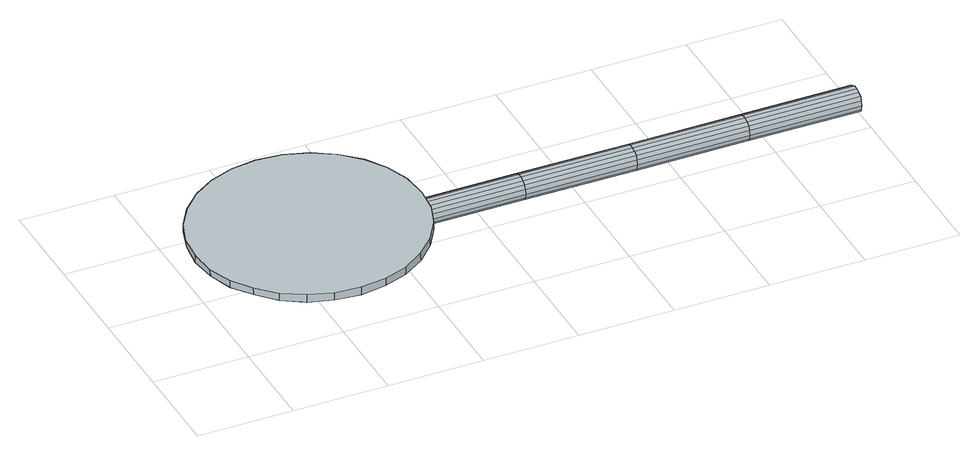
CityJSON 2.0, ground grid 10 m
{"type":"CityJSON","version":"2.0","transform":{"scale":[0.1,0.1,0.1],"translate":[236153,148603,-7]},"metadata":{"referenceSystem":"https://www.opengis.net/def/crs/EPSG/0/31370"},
"CityObjects":{
"object1":{"type":"GenericCityObject","attributes":{"cluster":149,"mean_distance_to_centroid":0.282,"new_centroid_x":236222.25,"new_centroid_y":148617.76,"mean_distance_to_camera":9.31,"H1":17.75,"H2":18.12,"Z_final":111.62,"cluster2":-1,"proj_x":236223.4,"proj_y":148623.99,"id_line":53266,"bearing_l":93.91,"distance":6.33,"orientation":"right","G_obj":93.91},"geometry":[{"type":"MultiSurface","lod":"2","boundaries":[[[0,1,2,3]],[[0,4,5,1]],[[0,6,7,4]],[[0,8,9,6]],[[0,10,11,8]],[[0,12,13,10]],[[0,14,15,12]],[[0,16,17,14]],[[0,3,18,16]],[[3,2,19,20]],[[2,1,21,19]],[[1,5,22,21]],[[5,4,23,22]],[[4,7,24,23]],[[7,6,25,24]],[[6,9,26,25]],[[9,8,27,26]],[[8,11,28,27]],[[11,10,29,28]],[[10,13,30,29]],[[13,12,31,30]],[[12,15,32,31]],[[15,14,33,32]],[[14,17,34,33]],[[17,16,35,34]],[[16,18,36,35]],[[18,3,20,36]],[[20,19,37,38]],[[19,21,39,37]],[[21,22,40,39]],[[22,23,41,40]],[[23,24,42,41]],[[24,25,43,42]],[[25,26,44,43]],[[26,27,45,44]],[[27,28,46,45]],[[28,29,47,46]],[[29,30,48,47]],[[30,31,49,48]],[[31,32,50,49]],[[32,33,51,50]],[[33,34,52,51]],[[34,35,53,52]],[[35,36,54,53]],[[36,20,38,54]],[[38,37,55,56]],[[37,39,57,55]],[[39,40,58,57]],[[40,41,59,58]],[[41,42,60,59]],[[42,43,61,60]],[[43,44,62,61]],[[44,45,63,62]],[[45,46,64,63]],[[46,47,65,64]],[[47,48,66,65]],[[48,49,67,66]],[[49,50,68,67]],[[50,51,69,68]],[[51,52,70,69]],[[52,53,71,70]],[[53,54,72,71]],[[54,38,56,72]],[[56,55,73,74]],[[55,57,75,73]],[[57,58,76,75]],[[58,59,77,76]],[[59,60,78,77]],[[60,61,79,78]],[[61,62,80,79]],[[62,63,81,80]],[[63,64,82,81]],[[64,65,83,82]],[[65,66,84,83]],[[66,67,85,84]],[[67,68,86,85]],[[68,69,87,86]],[[69,70,88,87]],[[70,71,89,88]],[[71,72,90,89]],[[72,56,74,90]],[[74,73,91,92]],[[73,75,93,91]],[[75,76,94,93]],[[76,77,95,94]],[[77,78,96,95]],[[78,79,97,96]],[[79,80,98,97]],[[80,81,99,98]],[[81,82,100,99]],[[82,83,101,100]],[[83,84,102,101]],[[84,85,103,102]],[[85,86,104,103]],[[86,87,105,104]],[[87,88,106,105]],[[88,89,107,106]],[[89,90,108,107]],[[90,74,92,108]],[[109,108,92,91]],[[109,91,93,94]],[[109,94,95,96]],[[109,96,97,98]],[[109,98,99,100]],[[109,100,101,102]],[[109,102,103,104]],[[109,104,105,106]],[[109,106,107,108]],[[110,111,112,113]],[[111,114,115,112]],[[114,116,117,115]],[[116,118,119,117]],[[118,120,121,119]],[[120,122,123,121]],[[122,124,125,123]],[[124,126,127,125]],[[126,128,129,127]],[[128,130,131,129]],[[130,132,133,131]],[[132,134,135,133]],[[134,136,137,135]],[[136,138,139,137]],[[138,140,141,139]],[[140,142,143,141]],[[142,144,145,143]],[[144,146,147,145]],[[146,148,149,147]],[[148,150,151,149]],[[150,152,153,151]],[[152,154,155,153]],[[154,156,157,155]],[[156,158,159,157]],[[158,160,161,159]],[[160,162,163,161]],[[162,164,165,163]],[[164,110,113,165]],[[136,134,132,130,128,126,124,122,120,118,116,114,111,110,164,162,160,158,156,154,152,150,148,146,144,142,140,138]],[[137,139,141,143,145,147,149,151,153,155,157,159,161,163,165,113,112,115,117,119,121,123,125,127,129,131,133,135]],[[166,167,168,169]],[[167,170,171,168]],[[170,172,173,171]],[[172,174,175,173]],[[174,176,177,175]],[[176,178,179,177]],[[178,180,181,179]],[[180,182,183,181]],[[182,184,185,183]],[[184,186,187,185]],[[186,188,189,187]],[[188,190,191,189]],[[190,192,193,191]],[[192,194,195,193]],[[194,196,197,195]],[[196,198,199,197]],[[198,200,201,199]],[[200,202,203,201]],[[202,204,205,203]],[[204,206,207,205]],[[206,208,209,207]],[[208,210,211,209]],[[210,212,213,211]],[[212,214,215,213]],[[214,216,217,215]],[[216,218,219,217]],[[218,220,221,219]],[[220,222,223,221]],[[222,224,225,223]],[[224,226,227,225]],[[226,228,229,227]],[[228,230,231,229]],[[230,232,233,231]],[[232,234,235,233]],[[234,236,237,235]],[[236,238,239,237]],[[238,240,241,239]],[[240,242,243,241]],[[242,244,245,243]],[[244,246,247,245]],[[246,248,249,247]],[[248,250,251,249]],[[250,252,253,251]],[[252,254,255,253]],[[254,256,257,255]],[[256,258,259,257]],[[258,260,261,259]],[[260,262,263,261]],[[262,264,265,263]],[[264,266,267,265]],[[266,268,269,267]],[[268,270,271,269]],[[270,272,273,271]],[[272,274,275,273]],[[274,276,277,275]],[[276,278,279,277]],[[278,280,281,279]],[[280,282,283,281]],[[282,284,285,283]],[[284,286,287,285]],[[286,288,289,287]],[[288,290,291,289]],[[290,292,293,291]],[[292,294,295,293]],[[294,296,297,295]],[[296,298,299,297]],[[298,300,301,299]],[[300,302,303,301]],[[302,304,305,303]],[[304,306,307,305]],[[306,308,309,307]],[[308,310,311,309]],[[310,166,169,311]],[[240,238,236,234,232,230,228,226,224,222,220,218,216,214,212,210,208,206,204,202,200,198,196,194,192,190,188,186,184,182,180,178,176,174,172,170,167,166,310,308,306,304,302,300,298,296,294,292,290,288,286,284,282,280,278,276,274,272,270,268,266,264,262,260,258,256,254,252,250,248,246,244,242]],[[241,243,245,247,249,251,253,255,257,259,261,263,265,267,269,271,273,275,277,279,281,283,285,287,289,291,293,295,297,299,301,303,305,307,309,311,169,168,171,173,175,177,179,181,183,185,187,189,191,193,195,197,199,201,203,205,207,209,211,213,215,217,219,221,223,225,227,229,231,233,235,237,239]],[[312,313,314,315]],[[313,316,317,314]],[[316,318,319,317]],[[318,320,321,319]],[[320,322,323,321]],[[322,324,325,323]],[[324,326,327,325]],[[326,328,329,327]],[[328,330,331,329]],[[330,332,333,331]],[[332,334,335,333]],[[334,336,337,335]],[[336,338,339,337]],[[338,340,341,339]],[[340,342,343,341]],[[342,344,345,343]],[[344,346,347,345]],[[346,348,349,347]],[[348,350,351,349]],[[350,352,353,351]],[[352,354,355,353]],[[354,356,357,355]],[[356,358,359,357]],[[358,360,361,359]],[[360,362,363,361]],[[362,364,365,363]],[[364,366,367,365]],[[366,368,369,367]],[[368,370,371,369]],[[370,372,373,371]],[[372,374,375,373]],[[374,376,377,375]],[[376,378,379,377]],[[378,380,381,379]],[[380,382,383,381]],[[382,384,385,383]],[[384,386,387,385]],[[386,388,389,387]],[[388,390,391,389]],[[390,392,393,391]],[[392,394,395,393]],[[394,396,397,395]],[[396,398,399,397]],[[398,400,401,399]],[[400,402,403,401]],[[402,404,405,403]],[[404,406,407,405]],[[406,408,409,407]],[[408,410,411,409]],[[410,412,413,411]],[[412,414,415,413]],[[414,416,417,415]],[[416,418,419,417]],[[418,420,421,419]],[[420,422,423,421]],[[422,424,425,423]],[[424,426,427,425]],[[426,428,429,427]],[[428,430,431,429]],[[430,432,433,431]],[[432,434,435,433]],[[434,436,437,435]],[[436,438,439,437]],[[438,440,441,439]],[[440,442,443,441]],[[442,444,445,443]],[[444,446,447,445]],[[446,448,449,447]],[[448,450,451,449]],[[450,452,453,451]],[[452,312,315,453]],[[384,382,380,378,376,374,372,370,368,366,364,362,360,358,356,354,352,350,348,346,344,342,340,338,336,334,332,330,328,326,324,322,320,318,316,313,312,452,450,448,446,444,442,440,438,436,434,432,430,428,426,424,422,420,418,416,414,412,410,408,406,404,402,400,398,396,394,392,390,388,386]],[[385,387,389,391,393,395,397,399,401,403,405,407,409,411,413,415,417,419,421,423,425,427,429,431,433,435,437,439,441,443,445,447,449,451,453,315,314,317,319,321,323,325,327,329,331,333,335,337,339,341,343,345,347,349,351,353,355,357,359,361,363,365,367,369,371,373,375,377,379,381,383]]]}]}
},
"vertices":[
[692,117,27],[692,127,19],[692,129,22],[692,130,27],[692,119,14],[692,123,16],[692,110,16],[692,114,14],[692,104,22],[692,106,19],[692,104,32],[692,103,27],[692,110,38],[692,106,36],[692,119,40],[692,114,40],[692,127,36],[692,123,38],[692,129,32],[575,129,22],[575,130,27],[575,127,19],[575,123,16],[575,119,14],[575,114,14],[575,110,16],[575,106,19],[575,104,22],[575,103,27],[575,104,32],[575,106,36],[575,110,38],[575,114,40],[575,119,40],[575,123,38],[575,127,36],[575,129,32],[457,129,22],[457,130,27],[457,127,19],[457,123,16],[457,119,14],[457,114,14],[457,110,16],[457,106,19],[457,104,22],[457,103,27],[457,104,32],[457,106,36],[457,110,38],[457,114,40],[457,119,40],[457,123,38],[457,127,36],[457,129,32],[340,129,22],[340,130,27],[340,127,19],[340,123,16],[340,119,14],[340,114,14],[340,110,16],[340,106,19],[340,104,22],[340,103,27],[340,104,32],[340,106,36],[340,110,38],[340,114,40],[340,119,40],[340,123,38],[340,127,36],[340,129,32],[223,129,22],[223,130,27],[223,127,19],[223,123,16],[223,119,14],[223,114,14],[223,110,16],[223,106,19],[223,104,22],[223,103,27],[223,104,32],[223,106,36],[223,110,38],[223,114,40],[223,119,40],[223,123,38],[223,127,36],[223,129,32],[106,129,22],[106,130,27],[106,127,19],[106,123,16],[106,119,14],[106,114,14],[106,110,16],[106,106,19],[106,104,22],[106,103,27],[106,104,32],[106,106,36],[106,110,38],[106,114,40],[106,119,40],[106,123,38],[106,127,36],[106,129,32],[106,117,27],[238,119,41],[235,146,41],[235,146,49],[238,119,49],[226,171,41],[226,171,49],[212,193,40],[212,193,49],[194,212,40],[193,212,48],[171,226,39],[171,226,48],[146,235,39],[146,235,47],[119,238,38],[119,238,47],[92,235,38],[92,235,46],[67,226,38],[67,226,46],[45,212,37],[45,212,46],[27,193,37],[26,193,45],[12,171,37],[12,171,45],[4,146,37],[3,146,45],[0,119,37],[0,119,45],[4,92,37],[3,92,45],[12,67,37],[12,67,45],[27,45,38],[26,45,46],[45,26,38],[45,26,46],[67,12,38],[67,12,47],[92,3,39],[92,3,47],[119,0,39],[119,0,48],[146,3,40],[146,3,48],[171,12,40],[171,12,48],[194,26,41],[193,26,49],[212,45,41],[212,45,49],[226,67,41],[226,67,49],[235,92,41],[235,92,49],[195,160,44],[195,160,31],[179,160,31],[179,160,44],[195,152,31],[179,152,31],[195,149,22],[179,149,22],[195,148,21],[179,148,21],[195,148,19],[179,148,19],[195,147,18],[179,147,18],[195,146,17],[179,146,17],[195,146,15],[179,146,15],[195,145,14],[179,145,14],[195,144,13],[179,144,13],[195,141,9],[179,141,9],[195,140,8],[179,140,8],[195,139,7],[179,139,7],[195,138,6],[179,138,6],[195,137,6],[179,137,6],[195,135,5],[179,135,5],[195,134,5],[179,134,5],[195,132,5],[179,132,5],[195,119,5],[179,119,5],[195,111,6],[179,111,6],[195,109,7],[179,109,7],[195,107,7],[179,107,7],[195,106,8],[179,106,8],[195,104,9],[179,104,9],[195,103,10],[179,103,10],[195,101,12],[179,101,12],[195,100,13],[179,100,13],[195,100,14],[179,100,14],[195,99,15],[179,99,15],[195,98,17],[179,98,17],[195,97,19],[179,97,19],[195,97,21],[179,97,21],[195,96,23],[179,96,23],[195,96,25],[179,96,25],[195,96,27],[179,96,27],[195,96,32],[179,96,32],[195,86,33],[179,86,33],[195,86,44],[179,86,44],[195,98,44],[179,98,44],[195,103,36],[179,103,36],[195,103,30],[179,103,30],[195,103,28],[179,103,28],[195,103,27],[179,103,27],[195,103,26],[179,103,26],[195,103,24],[179,103,24],[195,104,23],[179,104,23],[195,104,22],[179,104,22],[195,104,20],[179,104,20],[195,105,19],[179,105,19],[195,105,18],[179,105,18],[195,106,17],[179,106,17],[195,107,17],[179,107,17],[195,108,16],[179,108,16],[195,109,16],[179,109,16],[195,110,15],[179,110,15],[195,118,14],[179,118,14],[195,132,15],[179,132,15],[195,133,15],[179,133,15],[195,134,15],[179,134,15],[195,135,15],[179,135,15],[195,136,16],[179,136,16],[195,137,17],[179,137,17],[195,138,18],[179,138,18],[195,138,19],[179,138,19],[195,138,20],[179,138,20],[195,139,20],[179,139,20],[195,139,21],[179,139,21],[195,139,22],[179,139,22],[195,140,23],[179,140,23],[195,140,24],[179,140,24],[195,141,32],[179,141,32],[195,147,42],[179,147,42],[128,160,41],[128,160,28],[112,160,28],[112,160,41],[128,152,28],[112,152,28],[128,149,19],[112,149,19],[128,148,18],[112,148,18],[128,148,16],[112,148,16],[128,147,15],[112,147,15],[128,146,14],[112,146,14],[128,146,12],[112,146,12],[128,145,11],[112,145,11],[128,144,10],[112,144,10],[128,141,6],[112,141,6],[128,140,5],[112,140,5],[128,139,4],[112,139,4],[128,138,3],[112,138,3],[128,137,3],[112,137,3],[128,135,2],[112,135,2],[128,134,2],[112,134,2],[128,132,2],[112,132,2],[128,119,2],[112,119,2],[128,111,3],[112,111,3],[128,109,3],[112,109,3],[128,107,4],[112,107,4],[128,106,5],[112,106,5],[128,104,6],[112,104,6],[128,103,7],[112,103,7],[128,101,9],[112,101,9],[128,100,10],[112,100,10],[128,99,12],[112,99,12],[128,98,14],[112,98,14],[128,97,16],[112,97,16],[128,97,18],[112,97,18],[128,96,20],[112,96,20],[128,96,22],[112,96,22],[128,96,24],[112,96,24],[128,96,29],[112,96,29],[128,86,30],[112,86,30],[128,86,41],[112,86,41],[128,98,41],[112,98,41],[128,103,33],[112,103,33],[128,103,26],[112,103,26],[128,103,25],[112,103,25],[128,103,24],[112,103,24],[128,103,22],[112,103,22],[128,103,21],[112,103,21],[128,104,20],[112,104,20],[128,104,19],[112,104,19],[128,104,17],[112,104,17],[128,105,16],[112,105,16],[128,105,15],[112,105,15],[128,106,14],[112,106,14],[128,107,13],[112,107,13],[128,108,13],[112,108,13],[128,109,12],[112,109,12],[128,110,12],[112,110,12],[128,118,11],[112,118,11],[128,132,11],[112,132,11],[128,133,12],[112,133,12],[128,134,12],[112,134,12],[128,135,12],[112,135,12],[128,136,13],[112,136,13],[128,137,14],[112,137,14],[128,138,15],[112,138,15],[128,138,16],[112,138,16],[128,139,17],[112,139,17],[128,139,18],[112,139,18],[128,139,19],[112,139,19],[128,140,20],[112,140,20],[128,140,21],[112,140,21],[128,141,29],[112,141,29],[128,147,39],[112,147,39]
]}
